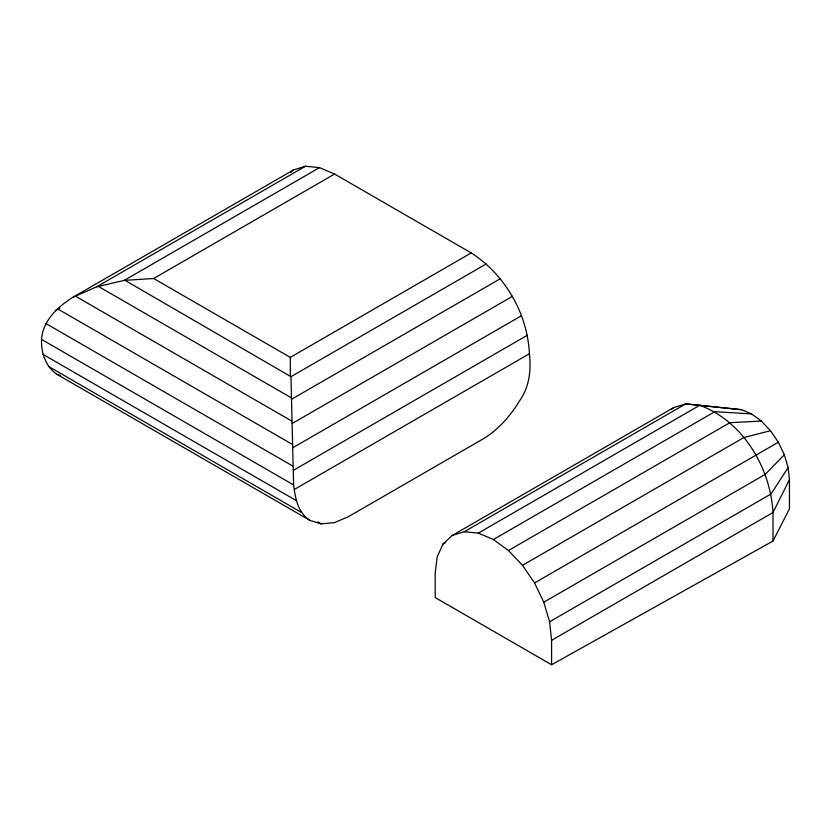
<?xml version="1.0" encoding="UTF-8"?>
<svg xmlns="http://www.w3.org/2000/svg" width="831" height="831" viewBox="0 0 831 831"><rect width="100%" height="100%" fill="white"/><g stroke="black" fill="none" stroke-linecap="round" stroke-linejoin="round"><path stroke-width="1.25" d="M41.55 339.412C42.848 320.402 58.004 306.556 73.18 297.124L293.426 169.96L305.476 166.242L319.52 167.633L334.581 174.043L471.229 252.925C505.071 274.697 527.488 313.536 529.42 353.736C531.154 370.346 529.513 386.664 519.666 400.687C510.566 415.666 498.87 429.17 483.881 438.467L348.501 516.633L334.415 522.616L321.296 523.914L310.025 520.435L56.986 374.345C45.58 366.668 40.999 352.687 41.55 339.412L293.592 484.93C295.348 498.143 297.695 512.706 310.025 520.435M442.985 544.035L437.168 556.884L435.184 573.13L435.184 597.562L551.587 664.758L773.007 541.043L789.45 508.852L789.45 479.632L788.152 467.541L784.36 454.786L778.335 442.217L770.472 430.718L761.321 421.057L751.494 413.89L741.668 409.714L685.7 403.897L673.65 407.616L452.241 535.455L442.985 544.035L445.239 542.736M789.45 479.632L773.007 512.498L773.007 541.043M788.152 467.541L771.023 493.967L549.603 621.796L551.587 640.337L551.587 664.758M784.36 454.786L765.206 474.397L543.796 602.226L549.603 621.796M290.663 172.516L293.426 169.96M671.801 409.34L673.65 407.616M55.355 310.649L59.832 308.062M73.18 297.124L96.687 286.788L305.476 166.242M96.687 286.788L124.203 280.4L319.52 167.633M124.203 280.4L153.652 278.499L334.581 174.043M153.652 278.499L290.299 357.382L471.229 252.925M293.592 484.93L290.964 376.682L486.291 263.915M291.536 399.275L500.324 278.728M292.128 423.53L512.374 296.376M292.803 447.743L521.629 315.635M293.592 470.201L527.446 335.194M294.59 489.314L529.42 353.736M452.241 535.455L464.29 531.736L685.7 403.897L741.668 409.714M464.29 531.736L478.324 533.118L699.744 405.289C743.039 421.244 770.42 467.656 773.007 512.498L551.587 640.337M478.324 533.118L493.385 539.527L714.805 411.698L751.494 413.89M493.385 539.527L508.447 550.517L729.867 422.688L761.321 421.057M508.447 550.517L522.491 565.329L743.901 437.501L770.472 430.718M522.491 565.329L534.541 582.967L778.335 442.217M56.986 374.345L60.362 375.394M125.491 280.639L290.964 376.682M98.577 286.529L290.964 397.602M75.476 296.179L291.536 420.922M57.588 308.852L292.128 444.253M46.048 323.612L292.803 466.066M42.9 354.318L295.95 500.407M48.343 366.326L301.383 512.415M317.941 521.982L321.296 523.914M534.541 582.967L543.796 602.226M290.299 357.382L290.299 375.789"/></g></svg>
